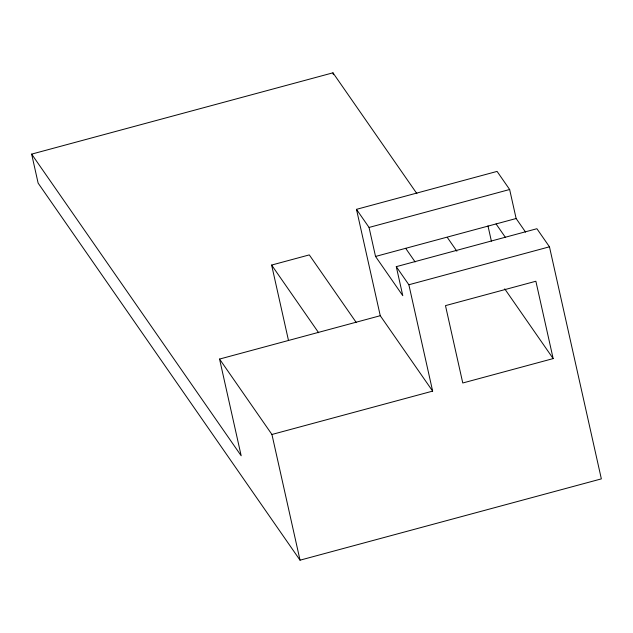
<?xml version="1.0" encoding="UTF-8"?>
<svg xmlns="http://www.w3.org/2000/svg" width="633" height="633" viewBox="0 0 633 633"><rect width="100%" height="100%" fill="white"/><g stroke="black" fill="none" stroke-linecap="round" stroke-linejoin="round"><path stroke-width="0.95" d="M525.588 232.121L516.132 218.52L509.644 189.504L497.079 171.408L356.482 209.341L369.055 227.445L375.535 256.452L402.778 295.666L396.29 266.659L536.903 228.719L549.468 246.815L601.35 478.88L300.034 560.181L38.13 183.127L31.65 154.12L332.966 72.819L416.886 193.635M369.055 227.445L509.644 189.504M288.498 340.507L271.628 265.061L309.292 254.901L356.308 322.585M375.535 256.452L516.132 218.52M396.29 266.659L408.863 284.755L549.468 246.815M219.556 359.069L380.259 315.709L432.64 391.115L271.937 434.475L219.556 359.069L241.173 455.76L31.65 154.12M553.163 358.594L462.77 382.989L445.482 305.628L535.874 281.242L553.163 358.594L504.73 288.862M496.066 223.932L505.514 237.533M447.302 237.422L456.876 251.206M405.674 248.318L415.121 261.927M271.628 265.061L318.644 332.744M487.98 225.886L491.39 241.165M408.863 284.755L432.64 391.115M332.966 72.819L333.385 74.694M356.482 209.341L380.259 315.709M271.937 434.475L300.034 560.181"/></g></svg>
